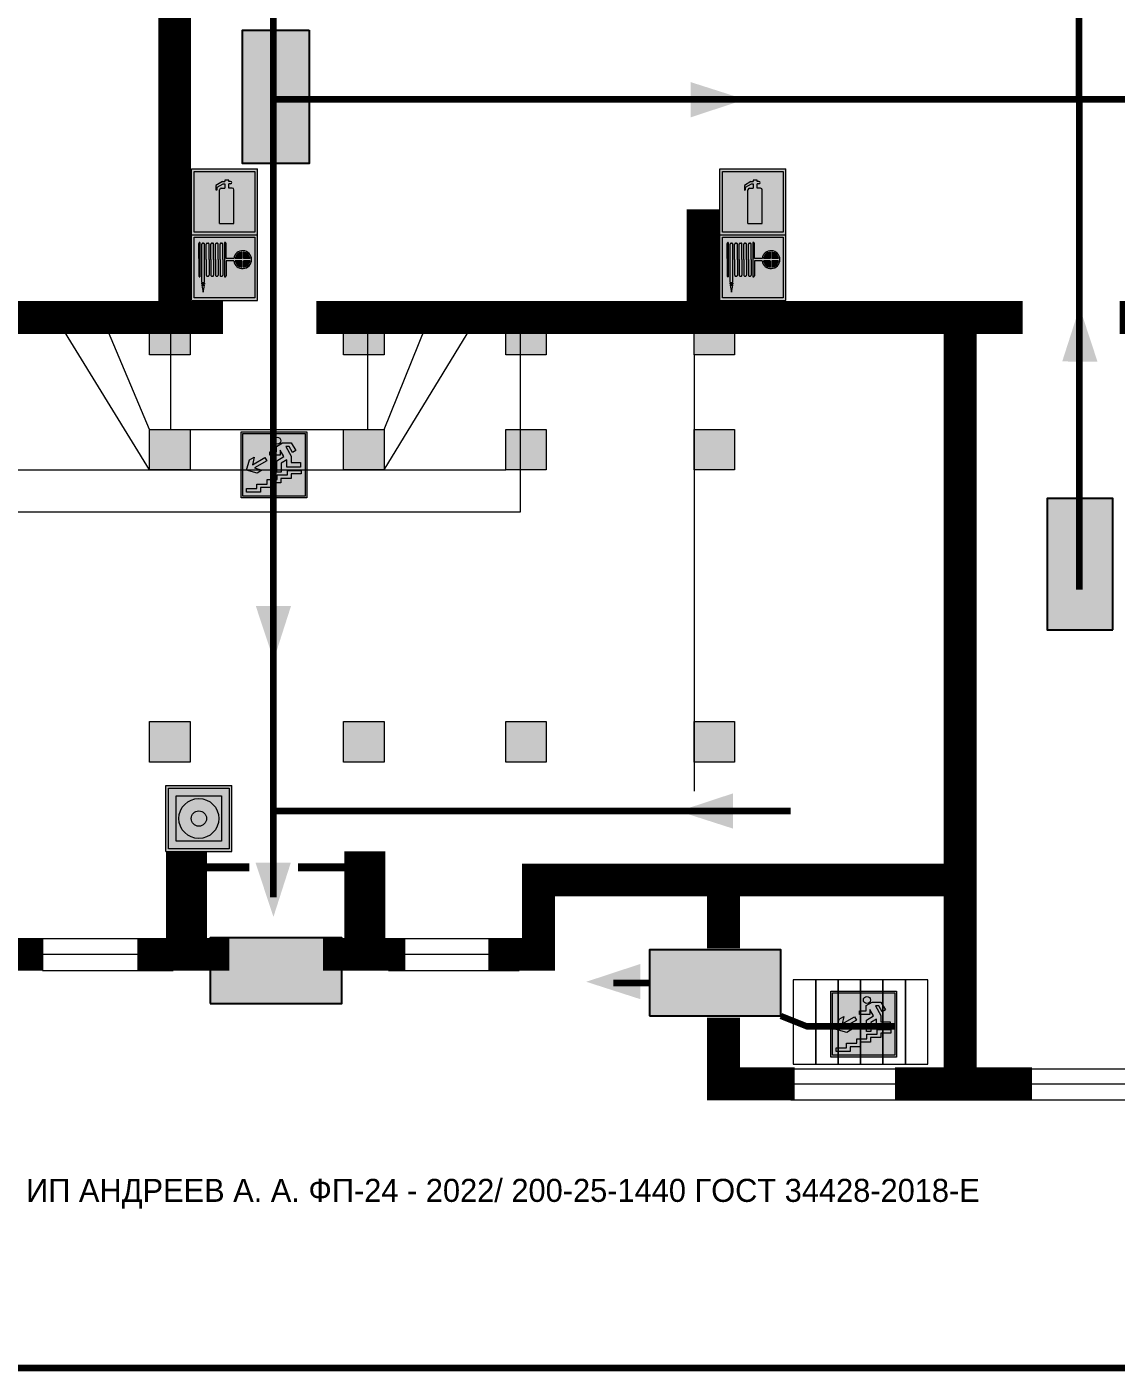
# Model space of a CAD drawing. Header units: millimetres. Extents: x 13810 to 67229, y 12374 to 21950.
# Drawn here: x 23759.1 to 23891.6, y 20267 to 20430.1 of the extents above; entities that cross this region are included whole.
import ezdxf

# ---------------------------------------------------------------- set-up
doc = ezdxf.new("R2010")
doc.units = ezdxf.units.MM
doc.layers.add('План_Штампы', color=7, linetype='Continuous')
doc.styles.add('обычный', font='arial.ttf')

# ---------------------------------------------------------------- blocks, each defined once
blk = doc.blocks.new('A$C7B4425F7')
at = {"true_color": 0xffffff}
blk.add_hatch(color=7, dxfattribs=at).paths.add_polyline_path([(0, 0), (-16, 0), (-16, -8), (0, -8)])
h = blk.add_hatch(color=126)
h.paths.add_polyline_path([(-0.2, -0.2), (-15.8, -0.2), (-15.8, -7.8), (-0.2, -7.8)])
h.paths.add_polyline_path([(-11.76, -2.03), (-11.76, -3.66), (-11.17, -3.66, -0.568275), (-11.17, -6.18), (-12.58, -6.18), (-12.58, -2.03)], flags=16)
h.paths.add_polyline_path([(-13.33, -4.12, -0.495768), (-13.59, -6.18), (-15.03, -6.18), (-15.03, -2.03), (-13.59, -2.03, -0.487973)], flags=16)
h.paths.add_polyline_path([(-10.25, -2.03), (-9.48, -2.03), (-9.48, -6.18), (-10.25, -6.18)], flags=16)
h.paths.add_polyline_path([(-13.84, -3.69), (-14.24, -3.69), (-14.24, -3.03), (-13.9, -3.03, -0.692621)], flags=0)
h.paths.add_polyline_path([(-9.15, -2.03), (-8.4, -2.03), (-8.04, -3.07), (-7.68, -2.03), (-6.93, -2.03), (-7.64, -4.1), (-6.93, -6.18), (-7.68, -6.18), (-8.04, -5.14), (-8.4, -6.18), (-9.15, -6.18), (-8.44, -4.1)], flags=16)
h.paths.add_polyline_path([(-11.76, -4.46), (-11.42, -4.46, -0.692621), (-11.36, -5.12), (-11.76, -5.12)], flags=0)
h.paths.add_polyline_path([(-13.9, -5.2), (-14.24, -5.2), (-14.24, -4.55), (-13.84, -4.55, -0.708038)], flags=0)
edge = h.paths.add_edge_path(flags=16)
edge.add_ellipse((-5.51, -4.08), major_axis=(0, 2.05), ratio=0.586184, start_angle=0, end_angle=360)
edge = h.paths.add_edge_path(flags=0)
edge.add_ellipse((-5.51, -4.08), major_axis=(0, 1.14), ratio=0.454828, start_angle=0, end_angle=360)
h.paths.add_polyline_path([(-4.13, -4.96, 0.377264), (-3.48, -4.52, 0.0555), (-3.16, -2.03), (-1.66, -2.03), (-1.66, -4.96), (-0.96, -4.96), (-0.96, -7.01), (-1.75, -7.01), (-1.75, -6.18), (-3.3, -6.18), (-3.3, -7.02), (-4.13, -7.02)], flags=16)
h.paths.add_polyline_path([(-2.73, -2.91), (-2.28, -2.91), (-2.28, -4.96), (-3.05, -4.96, 0.079136)], flags=0)
at = {"color": 126}
blk.add_lwpolyline([(-16, -8), (0, -8), (0, 0), (-16, 0)], close=True, dxfattribs=at)
blk = doc.blocks.new('A$C32E8229D')
at = {"true_color": 0xffffff}
blk.add_hatch(color=7, dxfattribs=at).paths.add_polyline_path([(0, 0), (0, -8), (16, -8), (16, 0)])
h = blk.add_hatch(color=126)
h.paths.add_polyline_path([(0.2, -0.2), (15.8, -0.2), (15.8, -7.8), (0.2, -7.8)])
h.paths.add_polyline_path([(13.49, -2.05), (12.08, -2.05), (11.37, -2.63, 0.162397), (11.29, -2.84), (11.29, -3.63), (10.35, -3.63), (10.35, -4.05), (11.68, -4.05), (11.68, -3.48), (12.26, -4.28), (11.29, -5.1), (11.29, -6.78), (11.85, -6.78), (11.85, -5.44), (12.8, -4.64), (12.8, -5.94), (14.46, -5.94), (14.46, -5.39), (13.45, -5.39), (13.45, -3.97), (12.46, -2.59), (13.15, -2.59), (13.69, -3.34), (14.18, -3)], flags=16)
h.paths.add_polyline_path([(10.74, -1.82, 1), (11.8, -1.82, 1)], flags=16)
h.paths.add_polyline_path([(9.39, -3.59), (5.99, -3.59), (6.56, -3.03), (5.91, -3.03), (5.1, -3.83), (5.91, -4.64), (6.56, -4.64), (5.99, -4.09), (9.39, -4.09)], flags=16)
h.paths.add_polyline_path([(4.29, -1.08), (1.72, -1.08), (1.72, -6.6), (4.29, -6.6)], flags=16)
at = {"color": 126}
blk.add_lwpolyline([(16, -8), (0, -8), (0, 0), (16, 0)], close=True, dxfattribs=at)
blk = doc.blocks.new('A$C37112FD5')
at = {"true_color": 0xf5f5ff}
h = blk.add_hatch(color=7, dxfattribs=at)
h.dxf.hatch_style = 1
h.paths.add_polyline_path([(12.8, -7.4), (0, -7.4), (0, -20.2), (12.8, -20.2)])
h.paths.add_polyline_path([(12.29, -7.91), (12.29, -19.69), (0.51, -19.69), (0.51, -7.91)], flags=16)
h.paths.add_polyline_path([(4.98, -9.04, -0.42597), (5.17, -9.22), (5.17, -12.25), (5.17, -15.29, -0.432244), (4.98, -15.47), (4.83, -15.47, -0.42597), (4.64, -15.29), (4.64, -12.25), (4.64, -9.22, -0.432244), (4.83, -9.04)], flags=0)
h.paths.add_polyline_path([(4.28, -9.22), (4.28, -12.25), (4.28, -15.29, -0.432244), (4.09, -15.47), (3.94, -15.47, -0.42597), (3.75, -15.29), (3.75, -12.25), (3.75, -9.22, -0.432244), (3.94, -9.04), (4.09, -9.04, -0.42597)], flags=0)
h.paths.add_polyline_path([(5.72, -9.04), (5.87, -9.04, -0.42597), (6.06, -9.22), (6.06, -12.25), (6.06, -15.29, -0.432244), (5.87, -15.47), (5.72, -15.47, -0.42597), (5.53, -15.29), (5.53, -12.25), (5.53, -9.22, -0.432244)], flags=0)
h.paths.add_polyline_path([(6.42, -8.9), (6.5, -8.9, -0.42597), (6.69, -9.08), (6.69, -12.03), (8.21, -12.03, -15.824349), (8.21, -12.47), (6.69, -12.47), (6.69, -15.42, -0.432244), (6.5, -15.6), (6.42, -15.6)], flags=0)
h.paths.add_polyline_path([(3.39, -9.22), (3.39, -12.25), (3.39, -15.29, -0.432244), (3.2, -15.47), (3.05, -15.47, -0.42597), (2.85, -15.29), (2.85, -12.25), (2.85, -9.22, -0.432244), (3.05, -9.04), (3.2, -9.04, -0.42597)], flags=0)
h.paths.add_polyline_path([(2.5, -9.22), (2.5, -16.71), (1.96, -16.71), (1.96, -9.22, -0.432244), (2.15, -9.04), (2.31, -9.04, -0.42597)], flags=0)
h.paths.add_polyline_path([(1.61, -8.9), (1.61, -15.6), (1.57, -15.6, -0.42597), (1.37, -15.42), (1.37, -12.03), (1.37, -9.09, -0.432244), (1.57, -8.9)], flags=0)
h.paths.add_polyline_path([(9.76, -10.81), (9.76, -12.03), (8.49, -12.03, -0.336371)], flags=0)
h.paths.add_polyline_path([(8.49, -12.47), (9.76, -12.47), (9.76, -13.7, -0.336371)], flags=0)
h.paths.add_polyline_path([(10.11, -10.81, -0.336371), (11.38, -12.03), (10.11, -12.03)], flags=0)
h.paths.add_polyline_path([(10.11, -12.47), (11.38, -12.47, -0.336371), (10.11, -13.7)], flags=0)
h.paths.add_polyline_path([(2.5, -16.84), (2.5, -17.05), (1.97, -17.05), (1.97, -16.84)], flags=0)
h.paths.add_polyline_path([(2.5, -17.24, -0.033778), (2.24, -18.6, -0.033778), (1.97, -17.24)], flags=0)
h = blk.add_hatch(color=242)
h.dxf.hatch_style = 1
h.paths.add_polyline_path([(12.29, -7.91), (0.51, -7.91), (0.51, -19.69), (12.29, -19.69)])
h.paths.add_polyline_path([(6.42, -15.6), (6.42, -8.9), (6.5, -8.9, -0.42597), (6.69, -9.08), (6.69, -12.03), (8.21, -12.03, -15.824349), (8.21, -12.47), (6.69, -12.47), (6.69, -15.42, -0.432244), (6.5, -15.6)], flags=16)
h.paths.add_polyline_path([(5.87, -15.47), (5.72, -15.47, -0.42597), (5.53, -15.29), (5.53, -12.25), (5.53, -9.22, -0.432244), (5.72, -9.04), (5.87, -9.04, -0.42597), (6.06, -9.22), (6.06, -12.25), (6.06, -15.29, -0.432244)], flags=16)
h.paths.add_polyline_path([(4.98, -15.47), (4.83, -15.47, -0.42597), (4.64, -15.29), (4.64, -12.25), (4.64, -9.22, -0.432244), (4.83, -9.04), (4.98, -9.04, -0.42597), (5.17, -9.22), (5.17, -12.25), (5.17, -15.29, -0.432244)], flags=16)
h.paths.add_polyline_path([(4.09, -15.47), (3.94, -15.47, -0.42597), (3.75, -15.29), (3.75, -12.25), (3.75, -9.22, -0.432244), (3.94, -9.04), (4.09, -9.04, -0.42597), (4.28, -9.22), (4.28, -12.25), (4.28, -15.29, -0.432244)], flags=16)
h.paths.add_polyline_path([(3.2, -15.47), (3.05, -15.47, -0.42597), (2.85, -15.29), (2.85, -12.25), (2.85, -9.22, -0.432244), (3.05, -9.04), (3.2, -9.04, -0.42597), (3.39, -9.22), (3.39, -12.25), (3.39, -15.29, -0.432244)], flags=16)
h.paths.add_polyline_path([(2.5, -17.05), (1.97, -17.05), (1.97, -16.84), (2.5, -16.84)], flags=16)
h.paths.add_polyline_path([(2.5, -17.24, -0.033778), (2.24, -18.6, -0.033778), (1.97, -17.24)], flags=16)
h.paths.add_polyline_path([(2.5, -16.71), (1.96, -16.71), (1.96, -9.22, -0.432244), (2.15, -9.04), (2.31, -9.04, -0.42597), (2.5, -9.22)], flags=16)
h.paths.add_polyline_path([(1.61, -15.6), (1.57, -15.6, -0.42597), (1.37, -15.42), (1.37, -12.03), (1.37, -9.09, -0.432244), (1.57, -8.9), (1.61, -8.9)], flags=16)
h.paths.add_polyline_path([(8.49, -12.47), (9.76, -12.47), (9.76, -13.7, -0.336371)], flags=0)
h.paths.add_polyline_path([(10.11, -13.7), (10.11, -12.47), (11.38, -12.47, -0.336371)], flags=0)
h.paths.add_polyline_path([(8.49, -12.03, -0.336371), (9.76, -10.81), (9.76, -12.03)], flags=0)
h.paths.add_polyline_path([(10.11, -12.03), (10.11, -10.81, -0.336371), (11.38, -12.03)], flags=0)
h = blk.add_hatch(color=7, dxfattribs=at)
h.dxf.hatch_style = 1
h.paths.add_polyline_path([(1.61, -8.9), (1.57, -8.9, 0.432244), (1.37, -9.09), (1.37, -12.03), (1.37, -15.42, 0.42597), (1.57, -15.6), (1.61, -15.6)])
h.paths.add_polyline_path([(2.5, -9.22, 0.42597), (2.31, -9.04), (2.15, -9.04, 0.432244), (1.96, -9.22), (1.96, -16.71), (2.5, -16.71)])
h.paths.add_polyline_path([(2.5, -16.84), (1.97, -16.84), (1.97, -17.05), (2.5, -17.05)])
h.paths.add_polyline_path([(2.5, -17.24), (1.97, -17.24, 0.033778), (2.24, -18.6, 0.033778)])
h.paths.add_polyline_path([(3.39, -12.25), (3.39, -9.22, 0.42597), (3.2, -9.04), (3.05, -9.04, 0.432244), (2.85, -9.22), (2.85, -12.25), (2.85, -15.29, 0.42597), (3.05, -15.47), (3.2, -15.47, 0.432244), (3.39, -15.29)])
h.paths.add_polyline_path([(4.28, -12.25), (4.28, -9.22, 0.42597), (4.09, -9.04), (3.94, -9.04, 0.432244), (3.75, -9.22), (3.75, -12.25), (3.75, -15.29, 0.42597), (3.94, -15.47), (4.09, -15.47, 0.432244), (4.28, -15.29)])
h.paths.add_polyline_path([(5.17, -12.25), (5.17, -9.22, 0.42597), (4.98, -9.04), (4.83, -9.04, 0.432244), (4.64, -9.22), (4.64, -12.25), (4.64, -15.29, 0.42597), (4.83, -15.47), (4.98, -15.47, 0.432244), (5.17, -15.29)])
h.paths.add_polyline_path([(6.06, -12.25), (6.06, -9.22, 0.42597), (5.87, -9.04), (5.72, -9.04, 0.432244), (5.53, -9.22), (5.53, -12.25), (5.53, -15.29, 0.42597), (5.72, -15.47), (5.87, -15.47, 0.432244), (6.06, -15.29)])
h.paths.add_polyline_path([(6.69, -12.47), (8.21, -12.47, 15.824349), (8.21, -12.03), (6.69, -12.03), (6.69, -9.08, 0.42597), (6.5, -8.9), (6.42, -8.9), (6.42, -15.6), (6.5, -15.6, 0.432244), (6.69, -15.42)])
h.paths.add_polyline_path([(8.49, -12.47), (9.76, -12.47), (9.76, -13.7, -0.336371)], flags=16)
h.paths.add_polyline_path([(8.49, -12.03, -0.336371), (9.76, -10.81), (9.76, -12.03)], flags=16)
h.paths.add_polyline_path([(10.11, -12.47), (11.38, -12.47, -0.336371), (10.11, -13.7)], flags=16)
h.paths.add_polyline_path([(10.11, -12.03), (10.11, -10.81, -0.336371), (11.38, -12.03)], flags=16)
h = blk.add_hatch(color=242)
h.dxf.hatch_style = 1
h.paths.add_polyline_path([(9.76, -10.81, 0.336371), (8.49, -12.03), (9.76, -12.03)])
h.paths.add_polyline_path([(10.11, -10.81), (10.11, -12.03), (11.38, -12.03, 0.336371)])
h.paths.add_polyline_path([(11.38, -12.47), (10.11, -12.47), (10.11, -13.7, 0.336371)])
h.paths.add_polyline_path([(9.76, -12.47), (8.49, -12.47, 0.336371), (9.76, -13.7)])
at = {"color": 242, "lineweight": 5}
for p, q in [((0, -20.2), (0, -7.4)), ((0, -7.4), (12.8, -7.4)), ((12.8, -20.2), (12.8, -7.4)), ((1.37, -12.03), (1.37, -9.08)), ((1.57, -8.9), (1.61, -8.9)), ((1.61, -8.9), (1.61, -15.6)), ((1.96, -16.71), (1.96, -9.22)), ((2.15, -9.04), (2.31, -9.04)), ((2.5, -16.71), (2.5, -9.22)), ((2.85, -12.25), (2.85, -9.22)), ((3.05, -9.04), (3.2, -9.04)), ((3.39, -12.25), (3.39, -9.22)), ((3.75, -12.25), (3.75, -9.22)), ((3.94, -9.04), (4.09, -9.04)), ((4.28, -12.25), (4.28, -9.22)), ((4.64, -12.25), (4.64, -9.22)), ((4.83, -9.04), (4.98, -9.04)), ((5.17, -12.25), (5.17, -9.22)), ((5.53, -12.25), (5.53, -9.22)), ((5.72, -9.04), (5.87, -9.04)), ((6.06, -12.25), (6.06, -9.22)), ((6.42, -8.9), (6.42, -15.6)), ((6.5, -8.9), (6.42, -8.9)), ((6.69, -12.03), (6.69, -9.08)), ((1.37, -12.03), (1.37, -15.42)), ((2.85, -12.25), (2.85, -15.29)), ((3.39, -12.25), (3.39, -15.29)), ((3.75, -12.25), (3.75, -15.29)), ((4.28, -12.25), (4.28, -15.29)), ((4.64, -12.25), (4.64, -15.29)), ((5.17, -12.25), (5.17, -15.29)), ((5.53, -12.25), (5.53, -15.29)), ((6.06, -12.25), (6.06, -15.29)), ((8.21, -12.03), (6.69, -12.03)), ((8.21, -12.47), (6.69, -12.47)), ((6.69, -12.47), (6.69, -15.42)), ((9.76, -12.03), (8.49, -12.03)), ((9.76, -12.47), (8.49, -12.47)), ((9.76, -10.81), (9.76, -12.03)), ((9.76, -12.47), (9.76, -13.7)), ((10.11, -10.81), (10.11, -12.03)), ((11.38, -12.03), (10.11, -12.03)), ((11.38, -12.47), (10.11, -12.47)), ((10.11, -12.47), (10.11, -13.7)), ((1.57, -15.6), (1.61, -15.6)), ((3.05, -15.47), (3.2, -15.47)), ((3.94, -15.47), (4.09, -15.47)), ((4.83, -15.47), (4.98, -15.47)), ((5.72, -15.47), (5.87, -15.47)), ((6.42, -15.6), (6.5, -15.6)), ((1.96, -16.71), (2.5, -16.71)), ((1.97, -16.84), (2.5, -16.84)), ((1.97, -17.05), (1.97, -16.84)), ((2.5, -17.05), (1.97, -17.05)), ((1.97, -17.24), (2.5, -17.24)), ((2.5, -16.84), (2.5, -17.05)), ((0, -20.2), (12.8, -20.2))]:
    blk.add_line(p, q, dxfattribs=at)
blk.add_lwpolyline([(0.51, -7.91), (12.29, -7.91), (12.29, -19.69), (0.51, -19.69)], close=True, dxfattribs=at)
for centre, radius, start, end in [((1.56, -9.09), 0.182, 87.1027, 180.6071), ((2.15, -9.22), 0.182, 87.1027, 180.6071), ((2.32, -9.22), 0.182, 359.3929, 92.8973), ((3.04, -9.22), 0.182, 87.1027, 180.6071), ((3.21, -9.22), 0.182, 359.3929, 92.8973), ((3.93, -9.22), 0.182, 87.1027, 180.6071), ((4.1, -9.22), 0.182, 359.3929, 92.8973), ((4.82, -9.22), 0.182, 87.1027, 180.6071), ((4.99, -9.22), 0.182, 359.3929, 92.8973), ((5.71, -9.22), 0.182, 87.1027, 180.6071), ((5.88, -9.22), 0.182, 359.3929, 92.8973), ((6.51, -9.09), 0.182, 359.3929, 92.8973), ((9.93, -12.25), 1.74, 187.2319, 172.7681), ((9.93, -12.25), 1.46, 96.9927, 171.3585), ((9.93, -12.25), 1.46, 188.6415, 263.0073), ((9.93, -12.25), 1.46, 8.6415, 83.0073), ((9.93, -12.25), 1.46, 276.9927, 351.3585), ((1.56, -15.42), 0.182, 179.3929, 272.8973), ((3.04, -15.29), 0.182, 179.3929, 272.8973), ((3.21, -15.29), 0.182, 267.1027, 0.6071), ((3.93, -15.29), 0.182, 179.3929, 272.8973), ((4.1, -15.29), 0.182, 267.1027, 0.6071), ((4.82, -15.29), 0.182, 179.3929, 272.8973), ((4.99, -15.29), 0.182, 267.1027, 0.6071), ((5.71, -15.29), 0.182, 179.3929, 272.8973), ((5.88, -15.29), 0.182, 267.1027, 0.6071), ((6.51, -15.42), 0.182, 267.1027, 0.6071), ((12.17, -15.98), 10.27, 187.041, 194.7793), ((-7.7, -15.98), 10.27, 345.2207, 352.959)]:
    blk.add_arc(centre, radius, start, end, dxfattribs=at)
blk = doc.blocks.new('A$C3AD82952')
at = {"true_color": 0xf5f5ff}
h = blk.add_hatch(color=7, dxfattribs=at)
h.dxf.hatch_style = 1
h.paths.add_polyline_path([(8.21, 8.73, 0.414214), (7.89, 9.05), (7.22, 9.05), (7.22, 9.92), (7.59, 9.92, 1), (7.57, 10.36), (7.22, 10.36), (7.22, 10.6), (6.43, 10.6), (6.43, 10.36), (6.01, 10.36), (4.74, 9.59), (4.74, 8.69), (4.98, 8.73), (4.98, 9.26), (6.12, 9.91), (6.43, 9.91), (6.43, 9.05), (5.76, 9.05, 0.414214), (5.44, 8.73), (5.44, 2.2), (8.21, 2.2)], flags=0)
h.paths.add_polyline_path([(12.8, 12.8), (0, 12.8), (0, 0), (12.8, 0)])
h.paths.add_polyline_path([(0.51, 12.29), (12.29, 12.29), (12.29, 0.51), (0.51, 0.51)], flags=16)
h.paths.add_polyline_path([(4.74, 9.59), (6.01, 10.36), (6.43, 10.36), (6.43, 10.6), (7.22, 10.6), (7.22, 10.36), (7.59, 10.36, -0.94586), (7.59, 9.92), (7.22, 9.92), (7.22, 9.05), (7.89, 9.05, -0.414214), (8.21, 8.73), (8.21, 2.2), (5.44, 2.2), (5.44, 8.73, -0.414214), (5.76, 9.05), (6.43, 9.05), (6.43, 9.91), (6.12, 9.91), (4.98, 9.26), (4.98, 8.73), (4.74, 8.69)], flags=0)
h = blk.add_hatch(color=242)
h.dxf.hatch_style = 1
h.paths.add_polyline_path([(12.29, 12.29), (0.51, 12.29), (0.51, 0.51), (12.29, 0.51)])
h.paths.add_polyline_path([(4.74, 8.69), (4.74, 9.59), (6.01, 10.36), (6.43, 10.36), (6.43, 10.6), (7.22, 10.6), (7.22, 10.36), (7.59, 10.36, -0.94586), (7.59, 9.92), (7.22, 9.92), (7.22, 9.05), (7.89, 9.05, -0.414214), (8.21, 8.73), (8.21, 2.2), (5.44, 2.2), (5.44, 8.73, -0.414214), (5.76, 9.05), (6.43, 9.05), (6.43, 9.91), (6.12, 9.91), (4.98, 9.26), (4.98, 8.73)], flags=16)
h = blk.add_hatch(color=7, dxfattribs=at)
h.dxf.hatch_style = 1
h.paths.add_polyline_path([(8.21, 8.73, 0.414214), (7.89, 9.05), (7.22, 9.05), (7.22, 9.92), (7.59, 9.92, 1), (7.57, 10.36), (7.22, 10.36), (7.22, 10.6), (6.43, 10.6), (6.43, 10.36), (6.01, 10.36), (4.74, 9.59), (4.74, 8.69), (4.98, 8.73), (4.98, 9.26), (6.12, 9.91), (6.43, 9.91), (6.43, 9.05), (5.76, 9.05, 0.414214), (5.44, 8.73), (5.44, 2.2), (8.21, 2.2)])
at = {"color": 242, "lineweight": 5}
for p, q in [((0, 0), (0, 12.8)), ((0, 12.8), (12.8, 12.8)), ((7.22, 10.6), (6.43, 10.6)), ((6.43, 10.6), (6.43, 10.36)), ((7.22, 10.36), (7.22, 10.6)), ((12.8, 0), (12.8, 12.8)), ((6.01, 10.36), (4.74, 9.59)), ((4.74, 9.59), (4.74, 8.69)), ((4.74, 8.69), (4.98, 8.73)), ((4.98, 9.26), (6.12, 9.91)), ((4.98, 8.73), (4.98, 9.26)), ((5.44, 2.2), (5.44, 8.73)), ((5.76, 9.05), (6.43, 9.05)), ((6.01, 10.36), (6.43, 10.36)), ((6.12, 9.91), (6.43, 9.91)), ((6.43, 9.91), (6.43, 9.05)), ((7.59, 10.36), (7.22, 10.36)), ((7.22, 9.05), (7.22, 9.92)), ((7.59, 9.92), (7.22, 9.92)), ((7.89, 9.05), (7.22, 9.05)), ((8.21, 2.2), (8.21, 8.73)), ((0, 0), (12.8, 0)), ((5.44, 2.2), (8.21, 2.2))]:
    blk.add_line(p, q, dxfattribs=at)
blk.add_lwpolyline([(0.51, 12.29), (12.29, 12.29), (12.29, 0.51), (0.51, 0.51)], close=True, dxfattribs=at)
for centre, radius, start, end in [((5.76, 8.73), 0.32, 90, 180), ((7.58, 10.14), 0.223, 273.1875, 86.8125), ((7.89, 8.73), 0.32, 0, 90)]:
    blk.add_arc(centre, radius, start, end, dxfattribs=at)
blk = doc.blocks.new('A$C54414219')
at = {"true_color": 0xffffff}
h = blk.add_hatch(color=7, dxfattribs=at)
h.paths.add_polyline_path([(2.39, -9.45), (2.39, -18.3), (11.23, -18.3), (11.23, -9.45)], flags=0)
h.paths.add_polyline_path([(10.71, -13.87, -1), (2.92, -13.87, -1)], flags=0)
h.paths.add_polyline_path([(8.3, -13.87, -1), (5.33, -13.87, -1)], flags=0)
h.paths.add_polyline_path([(0.41, -7.47), (0.41, -20.27), (13.21, -20.27), (13.21, -7.47)])
h.paths.add_polyline_path([(0.92, -19.77), (12.71, -19.77), (12.71, -7.98), (0.92, -7.98)], flags=16)
h.paths.add_polyline_path([(11.23, -9.45), (11.23, -18.3), (2.39, -18.3), (2.39, -9.45)], flags=0)
at = {"lineweight": 5}
h = blk.add_hatch(color=242, dxfattribs=at)
h.paths.add_polyline_path([(12.71, -7.98), (0.92, -7.98), (0.92, -19.77), (12.71, -19.77)])
h.paths.add_polyline_path([(11.23, -18.3), (2.39, -18.3), (2.39, -9.45), (11.23, -9.45)], flags=16)
h.paths.add_polyline_path([(10.71, -13.87, -1), (2.92, -13.87, -1)], flags=0)
h.paths.add_polyline_path([(8.3, -13.87, -1), (5.33, -13.87, -1)], flags=0)
at = {"true_color": 0xffffff}
h = blk.add_hatch(color=7, dxfattribs=at)
h.paths.add_polyline_path([(2.39, -9.45), (2.39, -18.3), (11.23, -18.3), (11.23, -9.45)])
h.paths.add_polyline_path([(10.71, -13.87, -1), (2.92, -13.87, -1)], flags=16)
h.paths.add_polyline_path([(8.3, -13.87, -1), (5.33, -13.87, -1)], flags=0)
at = {"lineweight": 5}
h = blk.add_hatch(color=242, dxfattribs=at)
h.paths.add_polyline_path([(2.92, -13.87, 1), (10.71, -13.87, 1)])
h.paths.add_polyline_path([(8.3, -13.87, -1), (5.33, -13.87, -1)], flags=16)
at = {"color": 242, "lineweight": 5}
for p, q in [((0.41, -20.27), (0.41, -7.47)), ((0.41, -7.47), (13.21, -7.47)), ((0.41, -7.47), (13.21, -7.47)), ((13.21, -20.27), (13.21, -7.47)), ((0.41, -20.27), (13.21, -20.27))]:
    blk.add_line(p, q, dxfattribs=at)
for points in [[(0.92, -7.98), (12.71, -7.98), (12.71, -19.77), (0.92, -19.77)], [(2.39, -9.45), (11.23, -9.45), (11.23, -18.3), (2.39, -18.3)]]:
    blk.add_lwpolyline(points, close=True, dxfattribs=at)
for radius in [3.89, 1.49]:
    blk.add_circle((6.81, -13.87), radius, dxfattribs=at)
blk = doc.blocks.new('вниз 3')
at = {"lineweight": 0, "true_color": 0xffffff}
h = blk.add_hatch(color=7, dxfattribs=at)
h.dxf.hatch_style = 1
h.paths.add_polyline_path([(40997.5, -4475.69), (40997.25, -4475.28), (40995.76, -4476.15), (40995.97, -4475.23), (40995.39, -4475.56), (40995.05, -4476.83), (40996.33, -4477.17), (40996.91, -4476.83), (40996, -4476.55)], flags=0)
h.paths.add_polyline_path([(40999.81, -4473.95), (41000.22, -4473.95), (41000.64, -4474.67), (41001.03, -4474.43), (41000.46, -4473.49), (41000.42, -4473.49), (40999.43, -4473.49), (40998.68, -4473.92), (40998.68, -4474.57), (40997.88, -4474.57), (40997.88, -4475), (40999.14, -4475), (40999.14, -4474.43), (40999.14, -4474.38), (40999.59, -4475.15), (40998.72, -4475.67), (40998.72, -4477.06), (40999.24, -4477.06), (40999.24, -4475.96), (40999.95, -4475.56), (40999.95, -4476.43), (41001.61, -4476.43), (41001.61, -4475.88), (41000.47, -4475.88), (41000.47, -4475.12)], flags=0)
h.paths.add_polyline_path([(40999.2, -4473.24, 1), (40998.35, -4473.24, 1)], flags=0)
h.paths.add_polyline_path([(41000.46, -4477.26), (41001.69, -4477.26), (41001.69, -4476.84), (41000.03, -4476.84), (41000.03, -4477.39), (40998.78, -4477.39), (40998.78, -4477.95), (40997.53, -4477.95), (40997.53, -4478.5), (40996.29, -4478.5), (40996.29, -4479.06), (40995.05, -4479.06), (40995.05, -4479.48), (40995.29, -4479.48), (40996.72, -4479.48), (40996.72, -4478.92), (40997.97, -4478.92), (40997.97, -4478.36), (40999.2, -4478.36), (40999.2, -4477.81), (41000.46, -4477.81)], flags=0)
h.paths.add_polyline_path([(41002.37, -4472.17), (40994.37, -4472.17), (40994.37, -4480.17), (41002.37, -4480.17)])
h.paths.add_polyline_path([(41002.16, -4479.96), (40994.57, -4479.96), (40994.57, -4472.37), (41002.16, -4472.37)], flags=16)
h.paths.add_polyline_path([(41001.61, -4475.88), (41001.61, -4476.43), (40999.95, -4476.43), (40999.95, -4475.56), (40999.24, -4475.96), (40999.24, -4477.06), (40998.72, -4477.06), (40998.72, -4475.67), (40999.59, -4475.15), (40999.14, -4474.38), (40999.14, -4474.43), (40999.14, -4475), (40997.88, -4475), (40997.88, -4474.57), (40998.68, -4474.57), (40998.68, -4473.92), (40999.43, -4473.49), (41000.42, -4473.49), (41000.46, -4473.49), (41001.03, -4474.43), (41000.64, -4474.67), (41000.22, -4473.95), (40999.81, -4473.95), (41000.47, -4475.12), (41000.47, -4475.88)], flags=0)
h.paths.add_polyline_path([(41001.69, -4476.84), (41001.69, -4477.26), (41000.46, -4477.26), (41000.46, -4477.81), (40999.2, -4477.81), (40999.2, -4478.36), (40997.97, -4478.36), (40997.97, -4478.92), (40996.72, -4478.92), (40996.72, -4479.48), (40995.05, -4479.48), (40995.05, -4479.06), (40996.29, -4479.06), (40996.29, -4478.5), (40997.53, -4478.5), (40997.53, -4477.95), (40998.78, -4477.95), (40998.78, -4477.39), (41000.03, -4477.39), (41000.03, -4476.84)], flags=0)
h.paths.add_polyline_path([(40998.35, -4473.24, -1), (40999.2, -4473.24, -1)], flags=0)
h.paths.add_polyline_path([(40997.5, -4475.69), (40996, -4476.55), (40996.91, -4476.83), (40996.33, -4477.17), (40995.05, -4476.83), (40995.39, -4475.56), (40995.97, -4475.23), (40995.76, -4476.15), (40997.25, -4475.28)], flags=0)
at = {"lineweight": 0}
h = blk.add_hatch(color=126, dxfattribs=at)
h.dxf.hatch_style = 1
h.paths.add_polyline_path([(41002.16, -4472.37), (40994.57, -4472.37), (40994.57, -4479.96), (41002.16, -4479.96)])
h.paths.add_polyline_path([(40995.97, -4475.23), (40995.76, -4476.15), (40997.25, -4475.28), (40997.5, -4475.69), (40996, -4476.55), (40996.91, -4476.83), (40996.33, -4477.17), (40995.05, -4476.83), (40995.39, -4475.56)], flags=16)
h.paths.add_polyline_path([(40997.88, -4474.57), (40998.68, -4474.57), (40998.68, -4473.92), (40999.43, -4473.49), (41000.42, -4473.49), (41000.46, -4473.49), (41001.03, -4474.43), (41000.64, -4474.67), (41000.22, -4473.95), (40999.81, -4473.95), (41000.47, -4475.12), (41000.47, -4475.88), (41001.61, -4475.88), (41001.61, -4476.43), (40999.95, -4476.43), (40999.95, -4475.56), (40999.24, -4475.96), (40999.24, -4477.06), (40998.72, -4477.06), (40998.72, -4475.67), (40999.59, -4475.15), (40999.14, -4474.38), (40999.14, -4474.43), (40999.14, -4475), (40997.88, -4475)], flags=16)
h.paths.add_polyline_path([(40998.35, -4473.24, -1), (40999.2, -4473.24, -1)], flags=16)
h.paths.add_polyline_path([(40997.53, -4477.95), (40998.78, -4477.95), (40998.78, -4477.39), (41000.03, -4477.39), (41000.03, -4476.84), (41001.69, -4476.84), (41001.69, -4477.26), (41000.46, -4477.26), (41000.46, -4477.81), (40999.2, -4477.81), (40999.2, -4478.36), (40997.97, -4478.36), (40997.97, -4478.92), (40996.72, -4478.92), (40996.72, -4479.48), (40995.05, -4479.48), (40995.05, -4479.06), (40996.29, -4479.06), (40996.29, -4478.5), (40997.53, -4478.5)], flags=16)
at = {"lineweight": 0, "true_color": 0xffffff}
h = blk.add_hatch(color=7, dxfattribs=at)
h.dxf.hatch_style = 1
h.paths.add_polyline_path([(40999.2, -4473.24, 1), (40998.35, -4473.24, 1)])
h.paths.add_polyline_path([(40999.81, -4473.95), (41000.22, -4473.95), (41000.64, -4474.67), (41001.03, -4474.43), (41000.46, -4473.49), (41000.42, -4473.49), (40999.43, -4473.49), (40998.68, -4473.92), (40998.68, -4474.57), (40997.88, -4474.57), (40997.88, -4475), (40999.14, -4475), (40999.14, -4474.43), (40999.14, -4474.38), (40999.59, -4475.15), (40998.72, -4475.67), (40998.72, -4477.06), (40999.24, -4477.06), (40999.24, -4475.96), (40999.95, -4475.56), (40999.95, -4476.43), (41001.61, -4476.43), (41001.61, -4475.88), (41000.47, -4475.88), (41000.47, -4475.12)])
h.paths.add_polyline_path([(40999.2, -4477.81), (41000.46, -4477.81), (41000.46, -4477.26), (41001.69, -4477.26), (41001.69, -4476.84), (41000.03, -4476.84), (41000.03, -4477.39), (40998.78, -4477.39), (40998.78, -4477.95), (40997.53, -4477.95), (40997.53, -4478.5), (40996.29, -4478.5), (40996.29, -4479.06), (40995.05, -4479.06), (40995.05, -4479.48), (40995.29, -4479.48), (40996.72, -4479.48), (40996.72, -4478.92), (40997.97, -4478.92), (40997.97, -4478.36), (40999.2, -4478.36)])
h.paths.add_polyline_path([(40997.5, -4475.69), (40997.25, -4475.28), (40995.76, -4476.15), (40995.97, -4475.23), (40995.39, -4475.56), (40995.05, -4476.83), (40996.33, -4477.17), (40996.91, -4476.83), (40996, -4476.55)])
at = {"color": 126, "lineweight": 0}
for points in [[(40994.37, -4472.17), (41002.37, -4472.17), (41002.37, -4480.17), (40994.37, -4480.17)], [(40994.57, -4472.37), (41002.16, -4472.37), (41002.16, -4479.96), (40994.57, -4479.96)]]:
    blk.add_lwpolyline(points, close=True, dxfattribs=at)
for points in [[(40999.14, -4474.43), (40999.14, -4475), (40997.88, -4475), (40997.88, -4474.57), (40998.68, -4474.57), (40998.68, -4473.92), (40999.43, -4473.49), (41000.42, -4473.49), (41000.46, -4473.49), (41001.03, -4474.43), (41000.64, -4474.67), (41000.22, -4473.95), (40999.81, -4473.95), (41000.47, -4475.12), (41000.47, -4475.88), (41001.61, -4475.88), (41001.61, -4476.43), (40999.95, -4476.43), (40999.95, -4475.56), (40999.24, -4475.96), (40999.24, -4477.06), (40998.72, -4477.06), (40998.72, -4475.67), (40999.59, -4475.15), (40999.14, -4474.38), (40999.14, -4474.43)], [(40995.05, -4476.83), (40995.39, -4475.56), (40995.97, -4475.23), (40995.76, -4476.15), (40997.25, -4475.28), (40997.5, -4475.69), (40996, -4476.55), (40996.91, -4476.83), (40996.33, -4477.17), (40995.05, -4476.83)], [(40995.29, -4479.48), (40995.05, -4479.48), (40995.05, -4479.06), (40996.29, -4479.06), (40996.29, -4478.5), (40997.53, -4478.5), (40997.53, -4477.95), (40998.78, -4477.95), (40998.78, -4477.39), (41000.03, -4477.39), (41000.03, -4476.84), (41001.69, -4476.84), (41001.69, -4477.26), (41000.46, -4477.26), (41000.46, -4477.81), (40999.2, -4477.81), (40999.2, -4478.36), (40997.97, -4478.36), (40997.97, -4478.92), (40996.72, -4478.92), (40996.72, -4479.48), (40995.05, -4479.48)]]:
    blk.add_lwpolyline(points, dxfattribs=at)
blk.add_circle((40998.77, -4473.24), 0.426, dxfattribs=at)

msp = doc.modelspace()

# ---------------------------------------------------------------- hatches: boundary and pattern name
at = {"lineweight": 0}
h = msp.add_hatch(color=256, dxfattribs=at)
h.dxf.hatch_style = 1
h.paths.add_polyline_path([(23774.06, 20390.2), (23778.99, 20390.2), (23778.99, 20395.13), (23774.06, 20395.13)])
h = msp.add_hatch(color=256, dxfattribs=at)
h.dxf.hatch_style = 1
h.paths.add_polyline_path([(23797.65, 20390.2), (23802.58, 20390.2), (23802.58, 20395.13), (23797.65, 20395.13)])
h = msp.add_hatch(color=256, dxfattribs=at)
h.dxf.hatch_style = 1
h.paths.add_polyline_path([(23817.4, 20390.2), (23822.32, 20390.2), (23822.32, 20395.13), (23817.4, 20395.13)])
h = msp.add_hatch(color=256, dxfattribs=at)
h.dxf.hatch_style = 1
h.paths.add_polyline_path([(23840.3, 20390.2), (23845.22, 20390.2), (23845.22, 20395.13), (23840.3, 20395.13)])
h = msp.add_hatch(color=256, dxfattribs=at)
h.dxf.hatch_style = 1
h.paths.add_polyline_path([(23774.06, 20376.19), (23778.99, 20376.19), (23778.99, 20381.12), (23774.06, 20381.12)])
h = msp.add_hatch(color=256, dxfattribs=at)
h.dxf.hatch_style = 1
h.paths.add_polyline_path([(23797.65, 20376.19), (23802.58, 20376.19), (23802.58, 20381.12), (23797.65, 20381.12)])
h = msp.add_hatch(color=256, dxfattribs=at)
h.dxf.hatch_style = 1
h.paths.add_polyline_path([(23817.4, 20376.19), (23822.32, 20376.19), (23822.32, 20381.12), (23817.4, 20381.12)])
h = msp.add_hatch(color=256, dxfattribs=at)
h.dxf.hatch_style = 1
h.paths.add_polyline_path([(23840.3, 20376.19), (23845.22, 20376.19), (23845.22, 20381.12), (23840.3, 20381.12)])
h = msp.add_hatch(color=256, dxfattribs=at)
h.dxf.hatch_style = 1
h.paths.add_polyline_path([(23774.06, 20340.66), (23778.99, 20340.66), (23778.99, 20345.59), (23774.06, 20345.59)])
h = msp.add_hatch(color=256, dxfattribs=at)
h.dxf.hatch_style = 1
h.paths.add_polyline_path([(23797.65, 20340.66), (23802.58, 20340.66), (23802.58, 20345.59), (23797.65, 20345.59)])
h = msp.add_hatch(color=256, dxfattribs=at)
h.dxf.hatch_style = 1
h.paths.add_polyline_path([(23817.4, 20340.66), (23822.32, 20340.66), (23822.32, 20345.59), (23817.4, 20345.59)])
h = msp.add_hatch(color=256, dxfattribs=at)
h.dxf.hatch_style = 1
h.paths.add_polyline_path([(23840.3, 20340.66), (23845.22, 20340.66), (23845.22, 20345.59), (23840.3, 20345.59)])

# ---------------------------------------------------------------- linework, layer by layer
at = {"color": 2, "lineweight": 100}
msp.add_lwpolyline([(23687.54, 20661.98), (24287.54, 20661.98), (24287.54, 20266.98), (23687.54, 20266.98)], close=True, dxfattribs=at)
at = {"color": 126, "lineweight": 100, "true_color": 0x008754}
for points in [[(23789.14, 20324.25), (23789.14, 20569.34)], [(23887.15, 20421.26), (23887.15, 20440.36)], [(23789.14, 20421.26), (23987.05, 20421.26), (23987.05, 20361.64)], [(23887.15, 20421.26), (23887.15, 20361.64)], [(23852.03, 20334.72), (23789.14, 20334.72)], [(23830.51, 20313.84), (23834.87, 20313.84)], [(23850.87, 20309.83), (23853.97, 20308.56), (23864.77, 20308.56)]]:
    msp.add_lwpolyline(points, dxfattribs=at)
at = {"lineweight": 0}
for points, const_width in [([(23777.11, 20511.37), (23777.11, 20394.74)], 4), ([(23841.41, 20394.74), (23841.41, 20407.87)], 4), ([(23734.58, 20366.79), (23734.58, 20394.74), (23783, 20394.74)], 4), ([(23794.33, 20394.74), (23880.25, 20394.74)], 4), ([(23843.87, 20326.33), (23872.68, 20326.33), (23872.68, 20301.55), (23872.68, 20394.74)], 4), ([(23892.05, 20394.74), (23928.62, 20394.74)], 4), ([(23761.14, 20317.3), (23755.34, 20317.3), (23755.34, 20326.36), (23734.58, 20326.36), (23734.58, 20353.93)], 4), ([(23778.56, 20317.3), (23778.56, 20329.82)], 5), ([(23800.26, 20329.82), (23800.26, 20317.94)], 5), ([(23777.49, 20327.88), (23786.2, 20327.88)], 1), ([(23792.1, 20327.88), (23799.07, 20327.88)], 1), ([(23843.87, 20318.04), (23843.87, 20326.33), (23821.38, 20326.33), (23821.38, 20317.3), (23815.28, 20317.3)], 4), ([(23783.75, 20317.3), (23772.56, 20317.3)], 4), ([(23805.19, 20317.3), (23795.14, 20317.3)], 4), ([(23852.52, 20301.55), (23843.87, 20301.55), (23843.87, 20309.6)], 4), ([(23881.42, 20301.55), (23864.73, 20301.55)], 4)]:
    msp.add_lwpolyline(points, dxfattribs=dict(at, const_width=const_width))
for points in [[(23755.89, 20395), (23755.89, 20371.1), (23819.17, 20371.1), (23819.17, 20394.72)], [(23776.64, 20381.12), (23776.64, 20395.39)], [(23774.06, 20376.19), (23763.06, 20394.07)], [(23774.06, 20381.12), (23768.74, 20393.7)], [(23776.64, 20381.12), (23800.63, 20381.12), (23800.63, 20393.94)], [(23802.58, 20381.12), (23807.63, 20393.57)], [(23802.58, 20376.19), (23813.15, 20393.47)], [(23840.3, 20390.2), (23840.3, 20337.14)], [(23757.46, 20376.19), (23817.4, 20376.19)], [(23760.8, 20319.23), (23776.71, 20319.23)], [(23802.88, 20319.24), (23818.79, 20319.24)], [(23761.14, 20317.3), (23777.05, 20317.3)], [(23803.22, 20317.31), (23819.14, 20317.31)], [(23761.04, 20315.34), (23776.95, 20315.34)], [(23803.12, 20315.35), (23819.03, 20315.35)], [(23852.34, 20303.39), (24079.49, 20303.39)], [(23852.52, 20301.55), (24079.67, 20301.55)], [(23852.05, 20299.62), (24079.2, 20299.62)]]:
    msp.add_lwpolyline(points, dxfattribs=at)
for points in [[(23774.06, 20395.13), (23778.99, 20395.13), (23778.99, 20390.2), (23774.06, 20390.2)], [(23797.65, 20395.13), (23802.58, 20395.13), (23802.58, 20390.2), (23797.65, 20390.2)], [(23817.4, 20395.13), (23822.32, 20395.13), (23822.32, 20390.2), (23817.4, 20390.2)], [(23840.3, 20395.13), (23845.22, 20395.13), (23845.22, 20390.2), (23840.3, 20390.2)], [(23774.06, 20381.12), (23778.99, 20381.12), (23778.99, 20376.19), (23774.06, 20376.19)], [(23797.65, 20381.12), (23802.58, 20381.12), (23802.58, 20376.19), (23797.65, 20376.19)], [(23817.4, 20381.12), (23822.32, 20381.12), (23822.32, 20376.19), (23817.4, 20376.19)], [(23840.3, 20381.12), (23845.22, 20381.12), (23845.22, 20376.19), (23840.3, 20376.19)], [(23774.06, 20345.59), (23778.99, 20345.59), (23778.99, 20340.66), (23774.06, 20340.66)], [(23797.65, 20345.59), (23802.58, 20345.59), (23802.58, 20340.66), (23797.65, 20340.66)], [(23817.4, 20345.59), (23822.32, 20345.59), (23822.32, 20340.66), (23817.4, 20340.66)], [(23840.3, 20345.59), (23845.22, 20345.59), (23845.22, 20340.66), (23840.3, 20340.66)], [(23852.36, 20303.94), (23855.09, 20303.94), (23855.09, 20314.2), (23852.36, 20314.2)], [(23855.09, 20303.94), (23857.82, 20303.94), (23857.82, 20314.2), (23855.09, 20314.2)], [(23857.82, 20303.94), (23860.55, 20303.94), (23860.55, 20314.2), (23857.82, 20314.2)], [(23860.55, 20303.94), (23863.28, 20303.94), (23863.28, 20314.2), (23860.55, 20314.2)], [(23863.28, 20303.94), (23866.01, 20303.94), (23866.01, 20314.2), (23863.28, 20314.2)], [(23866.01, 20303.94), (23868.74, 20303.94), (23868.74, 20314.2), (23866.01, 20314.2)]]:
    msp.add_lwpolyline(points, close=True, dxfattribs=at)
at = {"layer": 'План_Штампы', "color": 126, "true_color": 0x008754}
for points in [[(23839.88, 20419.06), (23839.89, 20423.35), (23846.48, 20421.24)], [(23889.37, 20389.37), (23885.08, 20389.38), (23887.2, 20395.97)], [(23786.98, 20359.66), (23791.27, 20359.65), (23789.16, 20353.07)], [(23845.04, 20336.87), (23845.04, 20332.58), (23838.45, 20334.7)], [(23786.95, 20328.44), (23791.24, 20328.43), (23789.13, 20321.85)], [(23833.77, 20316.13), (23833.77, 20311.84), (23827.18, 20313.96)]]:
    msp.add_solid(points, dxfattribs=at)

# ---------------------------------------------------------------- block references
for name, p, xscale, yscale, zscale in [('A$C3AD82952', (23779.18, 20404.8), 0.625, 0.625, 0.625), ('A$C3AD82952', (23843.45, 20404.79), 0.625, 0.625, 0.625), ('A$C37112FD5', (23779.18, 20409.42), 0.6249984004534781, 0.6249984004534781, 0.6249984004534781), ('A$C37112FD5', (23843.45, 20409.42), 0.6249984004534781, 0.6249984004534781, 0.6249984004534781), ('A$C54414219', (23775.8, 20342.48), 0.625, 0.625, 0.625)]:
    msp.add_blockref(name, p, dxfattribs=dict(xscale=xscale, yscale=yscale, zscale=zscale))
at = {"color": 126, "true_color": 0x008754}
for p in [(-17209.18, 24852.98), (-17137.45, 24784.98)]:
    msp.add_blockref('вниз 3', p, dxfattribs=at)
at = {"layer": 'План_Штампы', "color": 126, "true_color": 0x008754, "xscale": 1.012510887696, "yscale": 1.012510887696, "zscale": 1.012510887696, "rotation": 89.99786532371444}
msp.add_blockref('A$C32E8229D', (23785.36, 20413.45), dxfattribs=at)
at = {"layer": 'План_Штампы', "color": 126, "true_color": 0x008754, "xscale": -1, "rotation": 90}
msp.add_blockref('A$C32E8229D', (23883.23, 20372.74), dxfattribs=at)
at = {"layer": 'План_Штампы'}
for p in [(23797.44, 20319.3), (23850.87, 20317.83)]:
    msp.add_blockref('A$C7B4425F7', p, dxfattribs=at)

# ---------------------------------------------------------------- texts
at = {"lineweight": 0, "insert": (23801.02, 20288.19), "char_height": 2.8, "width": 191.3484, "attachment_point": 5, "style": 'обычный'}
msp.add_mtext('\\pi-8.4,l8.4,t8.4;{\\fProxima Nova Rg|b0|i0|c204|p2;ИЗГОТОВИТЕЛЬ: ИП АНДРЕЕВ А. А.\\fProxima Nova Rg|b0|i0|c0|p2; \\fProxima Nova Rg|b0|i0|c204|p2;ФП-24 - 2022/ 200-25-1440 ГОСТ 34428-2018-Е\\H1.2266x; }', dxfattribs=at)

doc.saveas('drawing.dxf')
